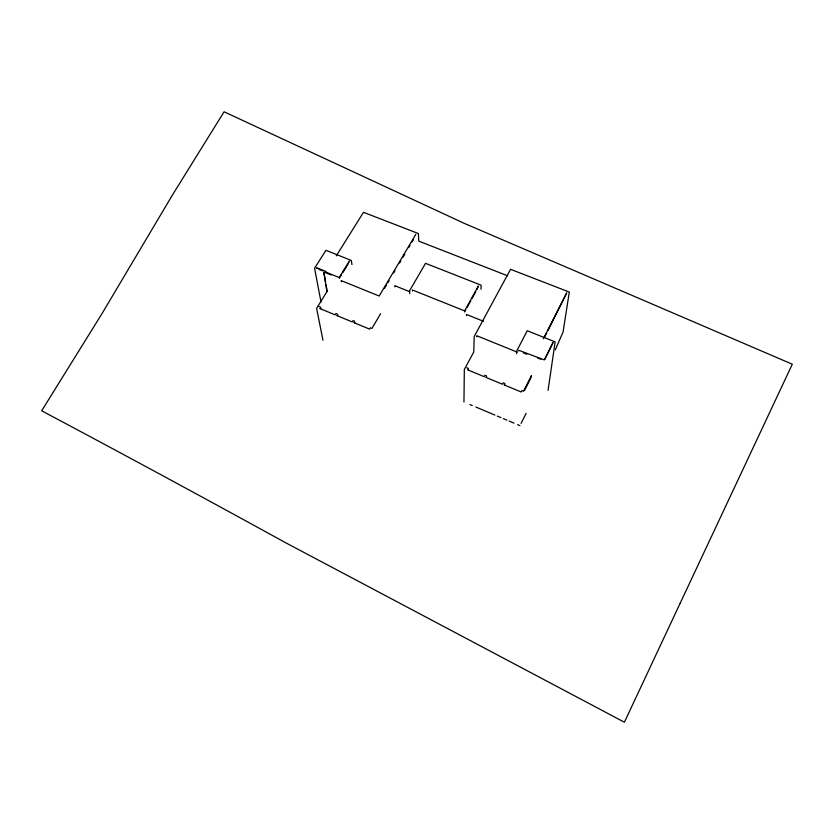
<?xml version="1.0" encoding="UTF-8"?>
<svg xmlns="http://www.w3.org/2000/svg" width="834" height="834" viewBox="0 0 834 834"><rect width="100%" height="100%" fill="white"/><g stroke="black" fill="none" stroke-linecap="round" stroke-linejoin="round"><path stroke-width="1.25" d="M463.954 402.019L464.329 369.535L473.785 351.938L474.181 336.561L510.554 269.319L569.299 292.056L563.075 331.984L555.319 349.821M466.508 315.575L466.529 314.491L483.543 321.319M468.374 369.942L468.406 368.43L466.811 367.773M476.767 336.832L476.798 335.748L517.299 352.167M480.989 289.242L481.124 285.186L425.538 263.335L409.546 290.816L409.744 293.724M486.472 377.437L486.545 375.936L484.94 375.269L484.2 376.676L467.655 369.816M504.726 384.995L504.841 383.504L503.225 382.827L502.495 384.245L485.805 377.333M516.496 353.731L516.746 350.947L527.234 330.733L555.152 341.888L548.053 390.375M518.779 351.01L518.842 350.29L544.3 359.902L553.067 342.534L544.79 359.454M531.3 377.062L531.477 375.55L523.533 391.229L521.896 390.552L521.167 391.98L504.111 384.912M521.073 423.401L526.118 413.341M524.503 390.479L530.726 378.177M543.341 338.75L566.745 292.838L547.875 330.66M544.373 337.541L546.708 332.954M464.621 311.947L465.862 309.695M467.103 307.444L470.824 300.688M472.065 298.436L475.787 291.681M477.038 289.429L478.309 286.052L464.611 310.884L412.382 289.951L412.455 291.066M380.606 313.688L371.933 328.419L370.411 327.783L369.618 329.128L353.72 322.539M415.832 234.323L379.178 296.018L341.2 280.631L341.377 281.756M384.526 288.335L386.486 285.03M387.789 282.83L389.103 280.631M393.679 272.927L394.982 270.727M399.559 263.023L400.862 260.813M402.832 257.518L404.792 254.214M408.712 247.604L410.015 245.405M411.975 242.11L413.289 239.9M339.323 278.275L341.356 274.98M342.711 272.791L348.122 264.013M336.258 255.892L363.509 212.305L418.407 233.551L418.783 241.151L507.625 275.783M409.567 291.629L394.816 285.708L394.92 286.823M319.015 269.392L322.466 270.789M325.458 271.947L339.198 277.513L349.363 261.052L349.477 261.824M537.377 357.849L540.797 359.225M325.594 272.708L331.317 275.022M523.356 352.865L526.796 354.252M319.036 306.537L320.517 307.152L320.829 308.757M319.714 308.465L335.143 314.856L335.946 313.532L337.447 314.157L337.718 315.752M336.644 315.471L352.198 321.914L353.001 320.59L354.513 321.215L354.742 322.8M469.917 404.532L472.294 405.532M475.87 407.044L494.937 415.082M497.314 416.093L500.89 417.594M503.277 418.605L506.853 420.107M509.23 421.118L513.994 423.13M517.57 424.631L519.957 425.642M322.956 340.209L316.618 308.34L326.907 291.712L323.79 272.02L325.625 282.246M321.027 302.044L314.574 268.287L325.938 250.304L351.354 260.458L351.938 264.618M316.712 268.465L316.576 267.693L325.781 271.425L325.917 272.186M326.084 284.801L327.23 291.202M680.179 603.191L624.395 722.213L285.332 542.569A2064.577 150.683 30.7 0 0 46.871 413.56L41.7 410.755L102.144 313.386L172.784 194.437L224.085 111.787L463.975 223.231L792.3 364.218L680.179 603.191"/></g></svg>
